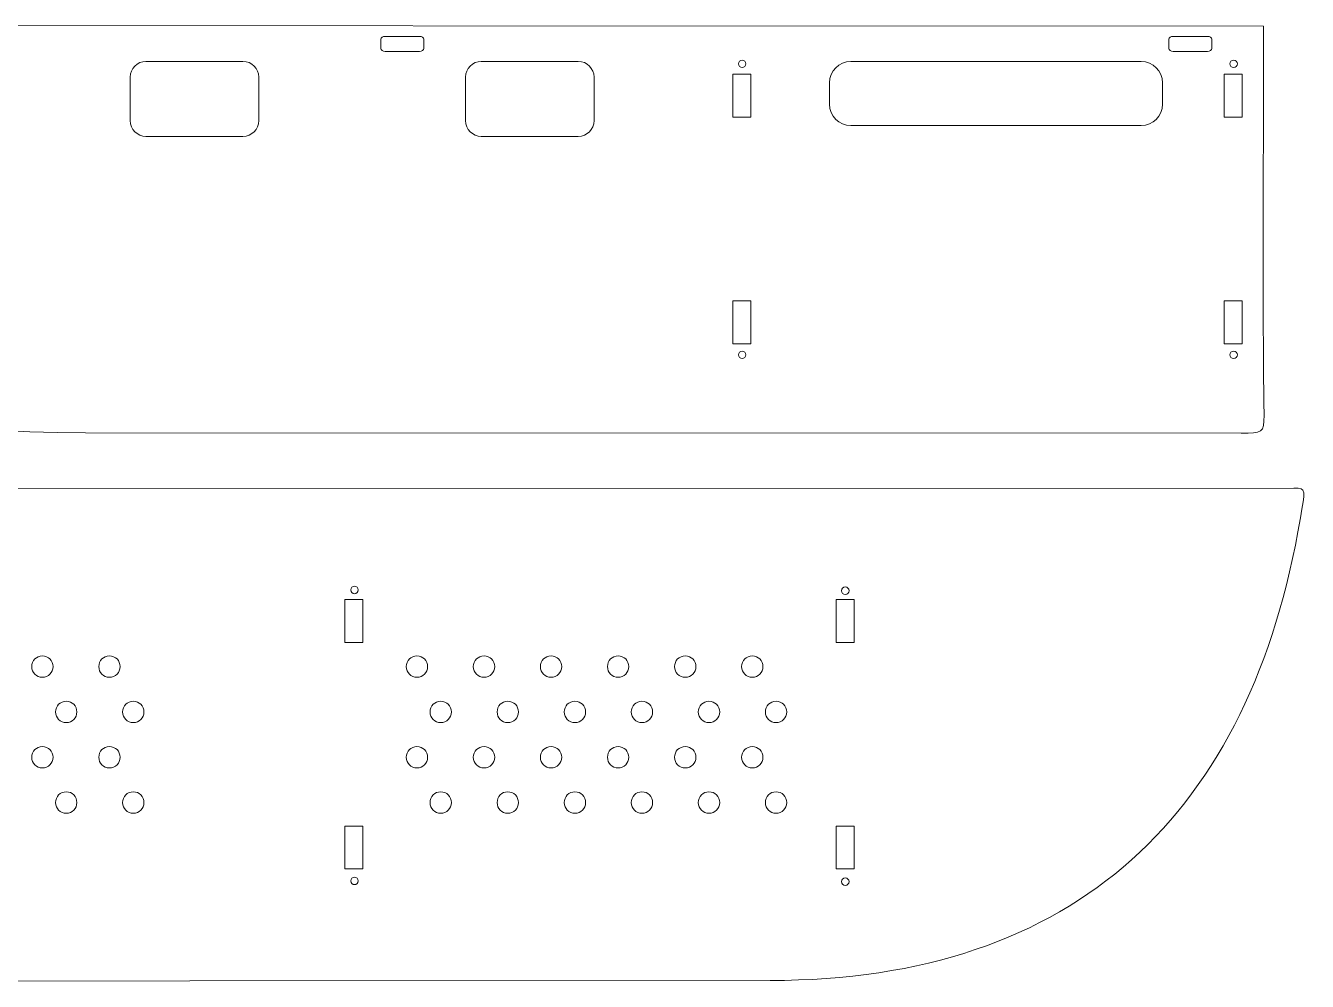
# Model space of a CAD drawing. Header units: inches. Extents: x -10.5 to 36.4, y -10.6 to 10.8.
# Drawn here: x 12.87 to 36.44, y -10.58 to 7 of the extents above; entities that cross this region are included whole.
import ezdxf

# ---------------------------------------------------------------- set-up
doc = ezdxf.new("R2010")
doc.units = ezdxf.units.IN
doc.header["$MEASUREMENT"] = 0
doc.layers.add('Layer 1', color=7, linetype='Continuous')

msp = doc.modelspace()

# ---------------------------------------------------------------- linework, layer by layer
at = {"layer": 'Layer 1', "color": 250, "lineweight": 18}
for points, knots in [([(13.973, -0.488), (13.973, -0.488), (35.226, -0.496), (35.226, -0.496), (35.226, -0.496), (35.61, -0.496), (35.65, -0.497), (35.646, -0.163), (35.646, -0.163), (35.616, 2.216), (35.638, 4.606), (35.638, 6.986), (35.638, 6.986), (35.638, 6.986), (4.347, 6.997), (4.347, 6.997), (4.347, 6.997), (4.095, 6.997), (4.141, 6.937), (4.224, 6.445), (4.224, 6.445), (5.134, 1.027), (8.343, -0.488), (13.973, -0.488)], [0, 0, 0, 0, 0.142857, 0.142857, 0.142857, 0.142857, 0.285714, 0.285714, 0.285714, 0.285714, 0.428571, 0.428571, 0.428571, 0.428571, 0.571429, 0.571429, 0.571429, 0.571429, 0.714286, 0.714286, 0.714286, 0.714286, 1, 1, 1, 1]), ([(19.485, 6.8), (19.485, 6.8), (20.115, 6.8), (20.115, 6.8), (20.115, 6.8), (20.158, 6.8), (20.193, 6.775), (20.193, 6.745), (20.193, 6.745), (20.193, 6.745), (20.193, 6.579), (20.193, 6.579), (20.193, 6.579), (20.193, 6.549), (20.158, 6.524), (20.115, 6.524), (20.115, 6.524), (20.115, 6.524), (19.485, 6.524), (19.485, 6.524), (19.485, 6.524), (19.441, 6.524), (19.406, 6.549), (19.406, 6.579), (19.406, 6.579), (19.406, 6.579), (19.406, 6.745), (19.406, 6.745), (19.406, 6.745), (19.406, 6.775), (19.441, 6.8), (19.485, 6.8)], [0, 0, 0, 0, 0.111111, 0.111111, 0.111111, 0.111111, 0.222222, 0.222222, 0.222222, 0.222222, 0.333333, 0.333333, 0.333333, 0.333333, 0.444444, 0.444444, 0.444444, 0.444444, 0.555556, 0.555556, 0.555556, 0.555556, 0.666667, 0.666667, 0.666667, 0.666667, 0.777778, 0.777778, 0.777778, 0.777778, 1, 1, 1, 1]), ([(33.976, 6.8), (33.976, 6.8), (34.605, 6.8), (34.605, 6.8), (34.605, 6.8), (34.649, 6.8), (34.684, 6.775), (34.684, 6.745), (34.684, 6.745), (34.684, 6.745), (34.684, 6.579), (34.684, 6.579), (34.684, 6.579), (34.684, 6.549), (34.649, 6.524), (34.605, 6.524), (34.605, 6.524), (34.605, 6.524), (33.976, 6.524), (33.976, 6.524), (33.976, 6.524), (33.932, 6.524), (33.897, 6.549), (33.897, 6.579), (33.897, 6.579), (33.897, 6.579), (33.897, 6.745), (33.897, 6.745), (33.897, 6.745), (33.897, 6.775), (33.932, 6.8), (33.976, 6.8)], [0, 0, 0, 0, 0.111111, 0.111111, 0.111111, 0.111111, 0.222222, 0.222222, 0.222222, 0.222222, 0.333333, 0.333333, 0.333333, 0.333333, 0.444444, 0.444444, 0.444444, 0.444444, 0.555556, 0.555556, 0.555556, 0.555556, 0.666667, 0.666667, 0.666667, 0.666667, 0.777778, 0.777778, 0.777778, 0.777778, 1, 1, 1, 1]), ([(15.084, 6.339), (15.084, 6.339), (16.868, 6.339), (16.868, 6.339), (16.868, 6.339), (17.027, 6.339), (17.157, 6.209), (17.157, 6.05), (17.157, 6.05), (17.157, 6.05), (17.157, 5.251), (17.157, 5.251), (17.157, 5.251), (17.157, 5.092), (17.027, 4.961), (16.868, 4.961), (16.868, 4.961), (16.868, 4.961), (15.084, 4.961), (15.084, 4.961), (15.084, 4.961), (14.925, 4.961), (14.795, 5.092), (14.795, 5.251), (14.795, 5.251), (14.795, 5.251), (14.795, 6.05), (14.795, 6.05), (14.795, 6.05), (14.795, 6.209), (14.925, 6.339), (15.084, 6.339)], [0, 0, 0, 0, 0.111111, 0.111111, 0.111111, 0.111111, 0.222222, 0.222222, 0.222222, 0.222222, 0.333333, 0.333333, 0.333333, 0.333333, 0.444444, 0.444444, 0.444444, 0.444444, 0.555556, 0.555556, 0.555556, 0.555556, 0.666667, 0.666667, 0.666667, 0.666667, 0.777778, 0.777778, 0.777778, 0.777778, 1, 1, 1, 1]), ([(21.251, 6.339), (21.251, 6.339), (23.035, 6.339), (23.035, 6.339), (23.035, 6.339), (23.194, 6.339), (23.324, 6.209), (23.324, 6.05), (23.324, 6.05), (23.324, 6.05), (23.324, 5.251), (23.324, 5.251), (23.324, 5.251), (23.324, 5.092), (23.194, 4.961), (23.035, 4.961), (23.035, 4.961), (23.035, 4.961), (21.251, 4.961), (21.251, 4.961), (21.251, 4.961), (21.092, 4.961), (20.962, 5.092), (20.962, 5.251), (20.962, 5.251), (20.962, 5.251), (20.962, 6.05), (20.962, 6.05), (20.962, 6.05), (20.962, 6.209), (21.092, 6.339), (21.251, 6.339)], [0, 0, 0, 0, 0.111111, 0.111111, 0.111111, 0.111111, 0.222222, 0.222222, 0.222222, 0.222222, 0.333333, 0.333333, 0.333333, 0.333333, 0.444444, 0.444444, 0.444444, 0.444444, 0.555556, 0.555556, 0.555556, 0.555556, 0.666667, 0.666667, 0.666667, 0.666667, 0.777778, 0.777778, 0.777778, 0.777778, 1, 1, 1, 1]), ([(26.049, 6.363), (26.087, 6.363), (26.118, 6.332), (26.118, 6.294), (26.118, 6.294), (26.118, 6.256), (26.087, 6.225), (26.049, 6.225), (26.049, 6.225), (26.011, 6.225), (25.98, 6.256), (25.98, 6.294), (25.98, 6.294), (25.98, 6.332), (26.011, 6.363), (26.049, 6.363)], [0, 0, 0, 0, 0.2, 0.2, 0.2, 0.2, 0.4, 0.4, 0.4, 0.4, 0.6, 0.6, 0.6, 0.6, 1, 1, 1, 1]), ([(28.048, 6.339), (28.048, 6.339), (33.385, 6.339), (33.385, 6.339), (33.385, 6.339), (33.602, 6.339), (33.779, 6.162), (33.779, 5.946), (33.779, 5.946), (33.779, 5.946), (33.779, 5.552), (33.779, 5.552), (33.779, 5.552), (33.779, 5.335), (33.602, 5.158), (33.385, 5.158), (33.385, 5.158), (33.385, 5.158), (28.048, 5.158), (28.048, 5.158), (28.048, 5.158), (27.831, 5.158), (27.654, 5.335), (27.654, 5.552), (27.654, 5.552), (27.654, 5.552), (27.654, 5.946), (27.654, 5.946), (27.654, 5.946), (27.654, 6.162), (27.831, 6.339), (28.048, 6.339)], [0, 0, 0, 0, 0.111111, 0.111111, 0.111111, 0.111111, 0.222222, 0.222222, 0.222222, 0.222222, 0.333333, 0.333333, 0.333333, 0.333333, 0.444444, 0.444444, 0.444444, 0.444444, 0.555556, 0.555556, 0.555556, 0.555556, 0.666667, 0.666667, 0.666667, 0.666667, 0.777778, 0.777778, 0.777778, 0.777778, 1, 1, 1, 1]), ([(35.087, 6.363), (35.125, 6.363), (35.156, 6.332), (35.156, 6.294), (35.156, 6.294), (35.156, 6.256), (35.125, 6.225), (35.087, 6.225), (35.087, 6.225), (35.049, 6.225), (35.018, 6.256), (35.018, 6.294), (35.018, 6.294), (35.018, 6.332), (35.049, 6.363), (35.087, 6.363)], [0, 0, 0, 0, 0.2, 0.2, 0.2, 0.2, 0.4, 0.4, 0.4, 0.4, 0.6, 0.6, 0.6, 0.6, 1, 1, 1, 1]), ([(25.877, 6.103), (25.877, 6.103), (26.208, 6.103), (26.208, 6.103), (26.208, 6.103), (26.208, 6.103), (26.208, 5.315), (26.208, 5.315), (26.208, 5.315), (26.208, 5.315), (25.877, 5.315), (25.877, 5.315), (25.877, 5.315), (25.877, 5.315), (25.877, 6.103), (25.877, 6.103)], [0, 0, 0, 0, 0.2, 0.2, 0.2, 0.2, 0.4, 0.4, 0.4, 0.4, 0.6, 0.6, 0.6, 0.6, 1, 1, 1, 1]), ([(34.914, 6.103), (34.914, 6.103), (35.244, 6.103), (35.244, 6.103), (35.244, 6.103), (35.244, 6.103), (35.244, 5.315), (35.244, 5.315), (35.244, 5.315), (35.244, 5.315), (34.914, 5.315), (34.914, 5.315), (34.914, 5.315), (34.914, 5.315), (34.914, 6.103), (34.914, 6.103)], [0, 0, 0, 0, 0.2, 0.2, 0.2, 0.2, 0.4, 0.4, 0.4, 0.4, 0.6, 0.6, 0.6, 0.6, 1, 1, 1, 1]), ([(25.877, 1.936), (25.877, 1.936), (26.208, 1.936), (26.208, 1.936), (26.208, 1.936), (26.208, 1.936), (26.208, 1.149), (26.208, 1.149), (26.208, 1.149), (26.208, 1.149), (25.877, 1.149), (25.877, 1.149), (25.877, 1.149), (25.877, 1.149), (25.877, 1.936), (25.877, 1.936)], [0, 0, 0, 0, 0.2, 0.2, 0.2, 0.2, 0.4, 0.4, 0.4, 0.4, 0.6, 0.6, 0.6, 0.6, 1, 1, 1, 1]), ([(34.914, 1.936), (34.914, 1.936), (35.244, 1.936), (35.244, 1.936), (35.244, 1.936), (35.244, 1.936), (35.244, 1.149), (35.244, 1.149), (35.244, 1.149), (35.244, 1.149), (34.914, 1.149), (34.914, 1.149), (34.914, 1.149), (34.914, 1.149), (34.914, 1.936), (34.914, 1.936)], [0, 0, 0, 0, 0.2, 0.2, 0.2, 0.2, 0.4, 0.4, 0.4, 0.4, 0.6, 0.6, 0.6, 0.6, 1, 1, 1, 1]), ([(26.049, 1.013), (26.087, 1.013), (26.118, 0.982), (26.118, 0.944), (26.118, 0.944), (26.118, 0.906), (26.087, 0.875), (26.049, 0.875), (26.049, 0.875), (26.011, 0.875), (25.98, 0.906), (25.98, 0.944), (25.98, 0.944), (25.98, 0.982), (26.011, 1.013), (26.049, 1.013)], [0, 0, 0, 0, 0.2, 0.2, 0.2, 0.2, 0.4, 0.4, 0.4, 0.4, 0.6, 0.6, 0.6, 0.6, 1, 1, 1, 1]), ([(35.087, 1.013), (35.125, 1.013), (35.156, 0.982), (35.156, 0.944), (35.156, 0.944), (35.156, 0.906), (35.125, 0.875), (35.087, 0.875), (35.087, 0.875), (35.049, 0.875), (35.018, 0.906), (35.018, 0.944), (35.018, 0.944), (35.018, 0.982), (35.049, 1.013), (35.087, 1.013)], [0, 0, 0, 0, 0.2, 0.2, 0.2, 0.2, 0.4, 0.4, 0.4, 0.4, 0.6, 0.6, 0.6, 0.6, 1, 1, 1, 1]), ([(26.566, -10.56), (26.566, -10.56), (5.208, -10.571), (5.208, -10.571), (5.208, -10.571), (4.954, -10.576), (4.889, -10.55), (4.892, -10.358), (4.892, -10.358), (4.892, -10.358), (4.901, -1.515), (4.901, -1.515), (4.901, -1.515), (4.901, -1.515), (36.192, -1.505), (36.192, -1.505), (36.192, -1.505), (36.443, -1.499), (36.397, -1.565), (36.315, -2.056), (36.315, -2.056), (35.405, -7.474), (32.196, -10.56), (26.566, -10.56)], [0, 0, 0, 0, 0.142857, 0.142857, 0.142857, 0.142857, 0.285714, 0.285714, 0.285714, 0.285714, 0.428571, 0.428571, 0.428571, 0.428571, 0.571429, 0.571429, 0.571429, 0.571429, 0.714286, 0.714286, 0.714286, 0.714286, 1, 1, 1, 1]), ([(18.919, -3.31), (18.957, -3.31), (18.988, -3.341), (18.988, -3.379), (18.988, -3.379), (18.988, -3.417), (18.957, -3.448), (18.919, -3.448), (18.919, -3.448), (18.881, -3.448), (18.85, -3.417), (18.85, -3.379), (18.85, -3.379), (18.85, -3.341), (18.881, -3.31), (18.919, -3.31)], [0, 0, 0, 0, 0.2, 0.2, 0.2, 0.2, 0.4, 0.4, 0.4, 0.4, 0.6, 0.6, 0.6, 0.6, 1, 1, 1, 1]), ([(27.945, -3.324), (27.984, -3.324), (28.014, -3.355), (28.014, -3.393), (28.014, -3.393), (28.014, -3.431), (27.984, -3.462), (27.945, -3.462), (27.945, -3.462), (27.907, -3.462), (27.877, -3.431), (27.877, -3.393), (27.877, -3.393), (27.877, -3.355), (27.907, -3.324), (27.945, -3.324)], [0, 0, 0, 0, 0.2, 0.2, 0.2, 0.2, 0.4, 0.4, 0.4, 0.4, 0.6, 0.6, 0.6, 0.6, 1, 1, 1, 1]), ([(18.744, -3.556), (18.744, -3.556), (19.074, -3.556), (19.074, -3.556), (19.074, -3.556), (19.074, -3.556), (19.074, -4.343), (19.074, -4.343), (19.074, -4.343), (19.074, -4.343), (18.744, -4.343), (18.744, -4.343), (18.744, -4.343), (18.744, -4.343), (18.744, -3.556), (18.744, -3.556)], [0, 0, 0, 0, 0.2, 0.2, 0.2, 0.2, 0.4, 0.4, 0.4, 0.4, 0.6, 0.6, 0.6, 0.6, 1, 1, 1, 1]), ([(27.78, -3.556), (27.78, -3.556), (28.111, -3.556), (28.111, -3.556), (28.111, -3.556), (28.111, -3.556), (28.111, -4.343), (28.111, -4.343), (28.111, -4.343), (28.111, -4.343), (27.78, -4.343), (27.78, -4.343), (27.78, -4.343), (27.78, -4.343), (27.78, -3.556), (27.78, -3.556)], [0, 0, 0, 0, 0.2, 0.2, 0.2, 0.2, 0.4, 0.4, 0.4, 0.4, 0.6, 0.6, 0.6, 0.6, 1, 1, 1, 1]), ([(13.179, -4.591), (13.288, -4.591), (13.376, -4.679), (13.376, -4.788), (13.376, -4.788), (13.376, -4.897), (13.288, -4.985), (13.179, -4.985), (13.179, -4.985), (13.07, -4.985), (12.982, -4.897), (12.982, -4.788), (12.982, -4.788), (12.982, -4.679), (13.07, -4.591), (13.179, -4.591)], [0, 0, 0, 0, 0.2, 0.2, 0.2, 0.2, 0.4, 0.4, 0.4, 0.4, 0.6, 0.6, 0.6, 0.6, 1, 1, 1, 1]), ([(14.412, -4.591), (14.521, -4.591), (14.609, -4.679), (14.609, -4.788), (14.609, -4.788), (14.609, -4.897), (14.521, -4.985), (14.412, -4.985), (14.412, -4.985), (14.304, -4.985), (14.216, -4.897), (14.216, -4.788), (14.216, -4.788), (14.216, -4.679), (14.304, -4.591), (14.412, -4.591)], [0, 0, 0, 0, 0.2, 0.2, 0.2, 0.2, 0.4, 0.4, 0.4, 0.4, 0.6, 0.6, 0.6, 0.6, 1, 1, 1, 1]), ([(20.068, -4.591), (20.176, -4.591), (20.264, -4.679), (20.264, -4.788), (20.264, -4.788), (20.264, -4.897), (20.176, -4.985), (20.068, -4.985), (20.068, -4.985), (19.959, -4.985), (19.871, -4.897), (19.871, -4.788), (19.871, -4.788), (19.871, -4.679), (19.959, -4.591), (20.068, -4.591)], [0, 0, 0, 0, 0.2, 0.2, 0.2, 0.2, 0.4, 0.4, 0.4, 0.4, 0.6, 0.6, 0.6, 0.6, 1, 1, 1, 1]), ([(21.301, -4.591), (21.41, -4.591), (21.498, -4.679), (21.498, -4.788), (21.498, -4.788), (21.498, -4.897), (21.41, -4.985), (21.301, -4.985), (21.301, -4.985), (21.192, -4.985), (21.104, -4.897), (21.104, -4.788), (21.104, -4.788), (21.104, -4.679), (21.192, -4.591), (21.301, -4.591)], [0, 0, 0, 0, 0.2, 0.2, 0.2, 0.2, 0.4, 0.4, 0.4, 0.4, 0.6, 0.6, 0.6, 0.6, 1, 1, 1, 1]), ([(22.534, -4.591), (22.643, -4.591), (22.731, -4.679), (22.731, -4.788), (22.731, -4.788), (22.731, -4.897), (22.643, -4.985), (22.534, -4.985), (22.534, -4.985), (22.426, -4.985), (22.337, -4.897), (22.337, -4.788), (22.337, -4.788), (22.337, -4.679), (22.426, -4.591), (22.534, -4.591)], [0, 0, 0, 0, 0.2, 0.2, 0.2, 0.2, 0.4, 0.4, 0.4, 0.4, 0.6, 0.6, 0.6, 0.6, 1, 1, 1, 1]), ([(23.768, -4.591), (23.876, -4.591), (23.964, -4.679), (23.964, -4.788), (23.964, -4.788), (23.964, -4.897), (23.876, -4.985), (23.768, -4.985), (23.768, -4.985), (23.659, -4.985), (23.571, -4.897), (23.571, -4.788), (23.571, -4.788), (23.571, -4.679), (23.659, -4.591), (23.768, -4.591)], [0, 0, 0, 0, 0.2, 0.2, 0.2, 0.2, 0.4, 0.4, 0.4, 0.4, 0.6, 0.6, 0.6, 0.6, 1, 1, 1, 1]), ([(25.001, -4.591), (25.11, -4.591), (25.198, -4.679), (25.198, -4.788), (25.198, -4.788), (25.198, -4.897), (25.11, -4.985), (25.001, -4.985), (25.001, -4.985), (24.892, -4.985), (24.804, -4.897), (24.804, -4.788), (24.804, -4.788), (24.804, -4.679), (24.892, -4.591), (25.001, -4.591)], [0, 0, 0, 0, 0.2, 0.2, 0.2, 0.2, 0.4, 0.4, 0.4, 0.4, 0.6, 0.6, 0.6, 0.6, 1, 1, 1, 1]), ([(26.234, -4.591), (26.343, -4.591), (26.431, -4.679), (26.431, -4.788), (26.431, -4.788), (26.431, -4.897), (26.343, -4.985), (26.234, -4.985), (26.234, -4.985), (26.126, -4.985), (26.037, -4.897), (26.037, -4.788), (26.037, -4.788), (26.037, -4.679), (26.126, -4.591), (26.234, -4.591)], [0, 0, 0, 0, 0.2, 0.2, 0.2, 0.2, 0.4, 0.4, 0.4, 0.4, 0.6, 0.6, 0.6, 0.6, 1, 1, 1, 1]), ([(13.617, -5.425), (13.725, -5.425), (13.813, -5.513), (13.813, -5.621), (13.813, -5.621), (13.813, -5.73), (13.725, -5.818), (13.617, -5.818), (13.617, -5.818), (13.508, -5.818), (13.42, -5.73), (13.42, -5.621), (13.42, -5.621), (13.42, -5.513), (13.508, -5.425), (13.617, -5.425)], [0, 0, 0, 0, 0.2, 0.2, 0.2, 0.2, 0.4, 0.4, 0.4, 0.4, 0.6, 0.6, 0.6, 0.6, 1, 1, 1, 1]), ([(14.85, -5.425), (14.959, -5.425), (15.047, -5.513), (15.047, -5.621), (15.047, -5.621), (15.047, -5.73), (14.959, -5.818), (14.85, -5.818), (14.85, -5.818), (14.741, -5.818), (14.653, -5.73), (14.653, -5.621), (14.653, -5.621), (14.653, -5.513), (14.741, -5.425), (14.85, -5.425)], [0, 0, 0, 0, 0.2, 0.2, 0.2, 0.2, 0.4, 0.4, 0.4, 0.4, 0.6, 0.6, 0.6, 0.6, 1, 1, 1, 1]), ([(20.505, -5.425), (20.614, -5.425), (20.702, -5.513), (20.702, -5.621), (20.702, -5.621), (20.702, -5.73), (20.614, -5.818), (20.505, -5.818), (20.505, -5.818), (20.396, -5.818), (20.308, -5.73), (20.308, -5.621), (20.308, -5.621), (20.308, -5.513), (20.396, -5.425), (20.505, -5.425)], [0, 0, 0, 0, 0.2, 0.2, 0.2, 0.2, 0.4, 0.4, 0.4, 0.4, 0.6, 0.6, 0.6, 0.6, 1, 1, 1, 1]), ([(21.738, -5.425), (21.847, -5.425), (21.935, -5.513), (21.935, -5.621), (21.935, -5.621), (21.935, -5.73), (21.847, -5.818), (21.738, -5.818), (21.738, -5.818), (21.63, -5.818), (21.542, -5.73), (21.542, -5.621), (21.542, -5.621), (21.542, -5.513), (21.63, -5.425), (21.738, -5.425)], [0, 0, 0, 0, 0.2, 0.2, 0.2, 0.2, 0.4, 0.4, 0.4, 0.4, 0.6, 0.6, 0.6, 0.6, 1, 1, 1, 1]), ([(22.972, -5.425), (23.08, -5.425), (23.169, -5.513), (23.169, -5.621), (23.169, -5.621), (23.169, -5.73), (23.08, -5.818), (22.972, -5.818), (22.972, -5.818), (22.863, -5.818), (22.775, -5.73), (22.775, -5.621), (22.775, -5.621), (22.775, -5.513), (22.863, -5.425), (22.972, -5.425)], [0, 0, 0, 0, 0.2, 0.2, 0.2, 0.2, 0.4, 0.4, 0.4, 0.4, 0.6, 0.6, 0.6, 0.6, 1, 1, 1, 1]), ([(24.205, -5.425), (24.314, -5.425), (24.402, -5.513), (24.402, -5.621), (24.402, -5.621), (24.402, -5.73), (24.314, -5.818), (24.205, -5.818), (24.205, -5.818), (24.096, -5.818), (24.008, -5.73), (24.008, -5.621), (24.008, -5.621), (24.008, -5.513), (24.096, -5.425), (24.205, -5.425)], [0, 0, 0, 0, 0.2, 0.2, 0.2, 0.2, 0.4, 0.4, 0.4, 0.4, 0.6, 0.6, 0.6, 0.6, 1, 1, 1, 1]), ([(25.438, -5.425), (25.547, -5.425), (25.635, -5.513), (25.635, -5.621), (25.635, -5.621), (25.635, -5.73), (25.547, -5.818), (25.438, -5.818), (25.438, -5.818), (25.33, -5.818), (25.242, -5.73), (25.242, -5.621), (25.242, -5.621), (25.242, -5.513), (25.33, -5.425), (25.438, -5.425)], [0, 0, 0, 0, 0.2, 0.2, 0.2, 0.2, 0.4, 0.4, 0.4, 0.4, 0.6, 0.6, 0.6, 0.6, 1, 1, 1, 1]), ([(26.672, -5.425), (26.78, -5.425), (26.869, -5.513), (26.869, -5.621), (26.869, -5.621), (26.869, -5.73), (26.78, -5.818), (26.672, -5.818), (26.672, -5.818), (26.563, -5.818), (26.475, -5.73), (26.475, -5.621), (26.475, -5.621), (26.475, -5.513), (26.563, -5.425), (26.672, -5.425)], [0, 0, 0, 0, 0.2, 0.2, 0.2, 0.2, 0.4, 0.4, 0.4, 0.4, 0.6, 0.6, 0.6, 0.6, 1, 1, 1, 1]), ([(13.179, -6.258), (13.288, -6.258), (13.376, -6.346), (13.376, -6.455), (13.376, -6.455), (13.376, -6.563), (13.288, -6.652), (13.179, -6.652), (13.179, -6.652), (13.07, -6.652), (12.982, -6.563), (12.982, -6.455), (12.982, -6.455), (12.982, -6.346), (13.07, -6.258), (13.179, -6.258)], [0, 0, 0, 0, 0.2, 0.2, 0.2, 0.2, 0.4, 0.4, 0.4, 0.4, 0.6, 0.6, 0.6, 0.6, 1, 1, 1, 1]), ([(14.412, -6.258), (14.521, -6.258), (14.609, -6.346), (14.609, -6.455), (14.609, -6.455), (14.609, -6.563), (14.521, -6.652), (14.412, -6.652), (14.412, -6.652), (14.304, -6.652), (14.216, -6.563), (14.216, -6.455), (14.216, -6.455), (14.216, -6.346), (14.304, -6.258), (14.412, -6.258)], [0, 0, 0, 0, 0.2, 0.2, 0.2, 0.2, 0.4, 0.4, 0.4, 0.4, 0.6, 0.6, 0.6, 0.6, 1, 1, 1, 1]), ([(20.068, -6.258), (20.176, -6.258), (20.264, -6.346), (20.264, -6.455), (20.264, -6.455), (20.264, -6.563), (20.176, -6.652), (20.068, -6.652), (20.068, -6.652), (19.959, -6.652), (19.871, -6.563), (19.871, -6.455), (19.871, -6.455), (19.871, -6.346), (19.959, -6.258), (20.068, -6.258)], [0, 0, 0, 0, 0.2, 0.2, 0.2, 0.2, 0.4, 0.4, 0.4, 0.4, 0.6, 0.6, 0.6, 0.6, 1, 1, 1, 1]), ([(21.301, -6.258), (21.41, -6.258), (21.498, -6.346), (21.498, -6.455), (21.498, -6.455), (21.498, -6.563), (21.41, -6.652), (21.301, -6.652), (21.301, -6.652), (21.192, -6.652), (21.104, -6.563), (21.104, -6.455), (21.104, -6.455), (21.104, -6.346), (21.192, -6.258), (21.301, -6.258)], [0, 0, 0, 0, 0.2, 0.2, 0.2, 0.2, 0.4, 0.4, 0.4, 0.4, 0.6, 0.6, 0.6, 0.6, 1, 1, 1, 1]), ([(22.534, -6.258), (22.643, -6.258), (22.731, -6.346), (22.731, -6.455), (22.731, -6.455), (22.731, -6.563), (22.643, -6.652), (22.534, -6.652), (22.534, -6.652), (22.426, -6.652), (22.337, -6.563), (22.337, -6.455), (22.337, -6.455), (22.337, -6.346), (22.426, -6.258), (22.534, -6.258)], [0, 0, 0, 0, 0.2, 0.2, 0.2, 0.2, 0.4, 0.4, 0.4, 0.4, 0.6, 0.6, 0.6, 0.6, 1, 1, 1, 1]), ([(23.768, -6.258), (23.876, -6.258), (23.964, -6.346), (23.964, -6.455), (23.964, -6.455), (23.964, -6.563), (23.876, -6.652), (23.768, -6.652), (23.768, -6.652), (23.659, -6.652), (23.571, -6.563), (23.571, -6.455), (23.571, -6.455), (23.571, -6.346), (23.659, -6.258), (23.768, -6.258)], [0, 0, 0, 0, 0.2, 0.2, 0.2, 0.2, 0.4, 0.4, 0.4, 0.4, 0.6, 0.6, 0.6, 0.6, 1, 1, 1, 1]), ([(25.001, -6.258), (25.11, -6.258), (25.198, -6.346), (25.198, -6.455), (25.198, -6.455), (25.198, -6.563), (25.11, -6.652), (25.001, -6.652), (25.001, -6.652), (24.892, -6.652), (24.804, -6.563), (24.804, -6.455), (24.804, -6.455), (24.804, -6.346), (24.892, -6.258), (25.001, -6.258)], [0, 0, 0, 0, 0.2, 0.2, 0.2, 0.2, 0.4, 0.4, 0.4, 0.4, 0.6, 0.6, 0.6, 0.6, 1, 1, 1, 1]), ([(26.234, -6.258), (26.343, -6.258), (26.431, -6.346), (26.431, -6.455), (26.431, -6.455), (26.431, -6.563), (26.343, -6.652), (26.234, -6.652), (26.234, -6.652), (26.126, -6.652), (26.037, -6.563), (26.037, -6.455), (26.037, -6.455), (26.037, -6.346), (26.126, -6.258), (26.234, -6.258)], [0, 0, 0, 0, 0.2, 0.2, 0.2, 0.2, 0.4, 0.4, 0.4, 0.4, 0.6, 0.6, 0.6, 0.6, 1, 1, 1, 1]), ([(13.617, -7.091), (13.725, -7.091), (13.813, -7.179), (13.813, -7.288), (13.813, -7.288), (13.813, -7.397), (13.725, -7.485), (13.617, -7.485), (13.617, -7.485), (13.508, -7.485), (13.42, -7.397), (13.42, -7.288), (13.42, -7.288), (13.42, -7.179), (13.508, -7.091), (13.617, -7.091)], [0, 0, 0, 0, 0.2, 0.2, 0.2, 0.2, 0.4, 0.4, 0.4, 0.4, 0.6, 0.6, 0.6, 0.6, 1, 1, 1, 1]), ([(14.85, -7.091), (14.959, -7.091), (15.047, -7.179), (15.047, -7.288), (15.047, -7.288), (15.047, -7.397), (14.959, -7.485), (14.85, -7.485), (14.85, -7.485), (14.741, -7.485), (14.653, -7.397), (14.653, -7.288), (14.653, -7.288), (14.653, -7.179), (14.741, -7.091), (14.85, -7.091)], [0, 0, 0, 0, 0.2, 0.2, 0.2, 0.2, 0.4, 0.4, 0.4, 0.4, 0.6, 0.6, 0.6, 0.6, 1, 1, 1, 1]), ([(20.505, -7.091), (20.614, -7.091), (20.702, -7.179), (20.702, -7.288), (20.702, -7.288), (20.702, -7.397), (20.614, -7.485), (20.505, -7.485), (20.505, -7.485), (20.396, -7.485), (20.308, -7.397), (20.308, -7.288), (20.308, -7.288), (20.308, -7.179), (20.396, -7.091), (20.505, -7.091)], [0, 0, 0, 0, 0.2, 0.2, 0.2, 0.2, 0.4, 0.4, 0.4, 0.4, 0.6, 0.6, 0.6, 0.6, 1, 1, 1, 1]), ([(21.738, -7.091), (21.847, -7.091), (21.935, -7.179), (21.935, -7.288), (21.935, -7.288), (21.935, -7.397), (21.847, -7.485), (21.738, -7.485), (21.738, -7.485), (21.63, -7.485), (21.542, -7.397), (21.542, -7.288), (21.542, -7.288), (21.542, -7.179), (21.63, -7.091), (21.738, -7.091)], [0, 0, 0, 0, 0.2, 0.2, 0.2, 0.2, 0.4, 0.4, 0.4, 0.4, 0.6, 0.6, 0.6, 0.6, 1, 1, 1, 1]), ([(22.972, -7.091), (23.08, -7.091), (23.169, -7.179), (23.169, -7.288), (23.169, -7.288), (23.169, -7.397), (23.08, -7.485), (22.972, -7.485), (22.972, -7.485), (22.863, -7.485), (22.775, -7.397), (22.775, -7.288), (22.775, -7.288), (22.775, -7.179), (22.863, -7.091), (22.972, -7.091)], [0, 0, 0, 0, 0.2, 0.2, 0.2, 0.2, 0.4, 0.4, 0.4, 0.4, 0.6, 0.6, 0.6, 0.6, 1, 1, 1, 1]), ([(24.205, -7.091), (24.314, -7.091), (24.402, -7.179), (24.402, -7.288), (24.402, -7.288), (24.402, -7.397), (24.314, -7.485), (24.205, -7.485), (24.205, -7.485), (24.096, -7.485), (24.008, -7.397), (24.008, -7.288), (24.008, -7.288), (24.008, -7.179), (24.096, -7.091), (24.205, -7.091)], [0, 0, 0, 0, 0.2, 0.2, 0.2, 0.2, 0.4, 0.4, 0.4, 0.4, 0.6, 0.6, 0.6, 0.6, 1, 1, 1, 1]), ([(25.438, -7.091), (25.547, -7.091), (25.635, -7.179), (25.635, -7.288), (25.635, -7.288), (25.635, -7.397), (25.547, -7.485), (25.438, -7.485), (25.438, -7.485), (25.33, -7.485), (25.242, -7.397), (25.242, -7.288), (25.242, -7.288), (25.242, -7.179), (25.33, -7.091), (25.438, -7.091)], [0, 0, 0, 0, 0.2, 0.2, 0.2, 0.2, 0.4, 0.4, 0.4, 0.4, 0.6, 0.6, 0.6, 0.6, 1, 1, 1, 1]), ([(26.672, -7.091), (26.78, -7.091), (26.869, -7.179), (26.869, -7.288), (26.869, -7.288), (26.869, -7.397), (26.78, -7.485), (26.672, -7.485), (26.672, -7.485), (26.563, -7.485), (26.475, -7.397), (26.475, -7.288), (26.475, -7.288), (26.475, -7.179), (26.563, -7.091), (26.672, -7.091)], [0, 0, 0, 0, 0.2, 0.2, 0.2, 0.2, 0.4, 0.4, 0.4, 0.4, 0.6, 0.6, 0.6, 0.6, 1, 1, 1, 1]), ([(18.744, -7.722), (18.744, -7.722), (19.074, -7.722), (19.074, -7.722), (19.074, -7.722), (19.074, -7.722), (19.074, -8.51), (19.074, -8.51), (19.074, -8.51), (19.074, -8.51), (18.744, -8.51), (18.744, -8.51), (18.744, -8.51), (18.744, -8.51), (18.744, -7.722), (18.744, -7.722)], [0, 0, 0, 0, 0.2, 0.2, 0.2, 0.2, 0.4, 0.4, 0.4, 0.4, 0.6, 0.6, 0.6, 0.6, 1, 1, 1, 1]), ([(27.78, -7.722), (27.78, -7.722), (28.111, -7.722), (28.111, -7.722), (28.111, -7.722), (28.111, -7.722), (28.111, -8.51), (28.111, -8.51), (28.111, -8.51), (28.111, -8.51), (27.78, -8.51), (27.78, -8.51), (27.78, -8.51), (27.78, -8.51), (27.78, -7.722), (27.78, -7.722)], [0, 0, 0, 0, 0.2, 0.2, 0.2, 0.2, 0.4, 0.4, 0.4, 0.4, 0.6, 0.6, 0.6, 0.6, 1, 1, 1, 1]), ([(18.919, -8.66), (18.957, -8.66), (18.988, -8.691), (18.988, -8.729), (18.988, -8.729), (18.988, -8.767), (18.957, -8.798), (18.919, -8.798), (18.919, -8.798), (18.881, -8.798), (18.85, -8.767), (18.85, -8.729), (18.85, -8.729), (18.85, -8.691), (18.881, -8.66), (18.919, -8.66)], [0, 0, 0, 0, 0.2, 0.2, 0.2, 0.2, 0.4, 0.4, 0.4, 0.4, 0.6, 0.6, 0.6, 0.6, 1, 1, 1, 1]), ([(27.945, -8.674), (27.984, -8.674), (28.014, -8.705), (28.014, -8.743), (28.014, -8.743), (28.014, -8.781), (27.984, -8.812), (27.945, -8.812), (27.945, -8.812), (27.907, -8.812), (27.877, -8.781), (27.877, -8.743), (27.877, -8.743), (27.877, -8.705), (27.907, -8.674), (27.945, -8.674)], [0, 0, 0, 0, 0.2, 0.2, 0.2, 0.2, 0.4, 0.4, 0.4, 0.4, 0.6, 0.6, 0.6, 0.6, 1, 1, 1, 1])]:
    msp.add_open_spline(points, degree=3, knots=knots, dxfattribs=at)

doc.saveas('drawing.dxf')
